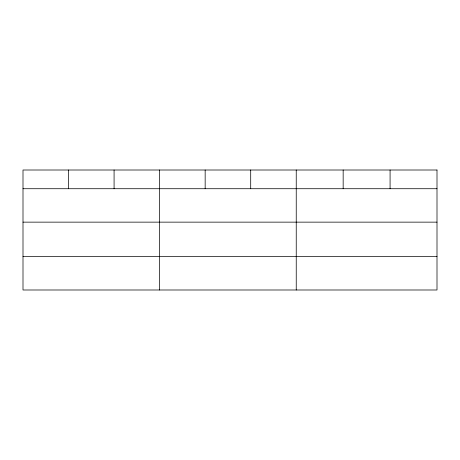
<?xml version="1.0" encoding="UTF-8"?>
<svg xmlns="http://www.w3.org/2000/svg" width="460" height="460" viewBox="0 0 460 460"><rect width="100%" height="100%" fill="white"/><g stroke="black" fill="none" stroke-linecap="round" stroke-linejoin="round"><path stroke-width="0.69" d="M23 188.721L437 188.721M23 222.14L437 222.14M23 256.577L437 256.577M390.08 170.005L390.08 188.721M343.16 170.005L343.16 188.721M296.24 170.005L296.24 289.995M250.7 170.005L250.7 188.721M205.16 170.005L205.16 188.721M159.62 170.005L159.62 289.995M114.08 170.005L114.08 188.721M68.54 170.005L68.54 188.721M437 170.005L23 170.005L23 289.995L437 289.995L437 170.005"/></g></svg>
